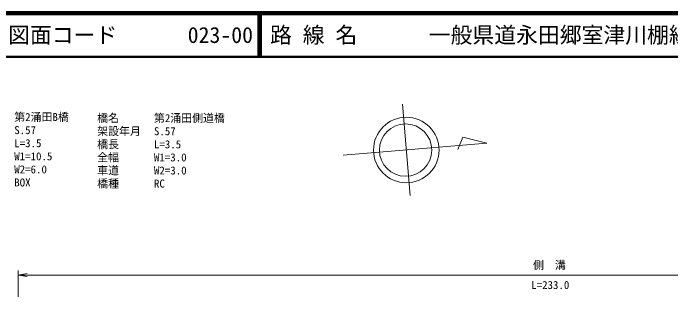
# Model space of a CAD drawing. Units: millimetres at full size, sheet at 1:1000; details may follow other scales. Extents: x 40000 to 680000, y 20000 to 380000.
# Drawn here: x 121544 to 272190, y 315000 to 380000 of the extents above; entities that cross this region are included whole.
import ezdxf
from ezdxf.enums import TextEntityAlignment as Align

# ---------------------------------------------------------------- set-up
doc = ezdxf.new("R2010")
doc.units = ezdxf.units.MM
doc.header["$LTSCALE"] = 1000
for name, color, linetype, lineweight in [('M-BMK-SRVR', 3, 'Continuous', 13), ('M-STR-HTXT', 7, 'Continuous', 13), ('M-TTL', 2, 'Continuous', 140), ('M-TTL-LINE', 7, 'Continuous', 50)]:
    doc.layers.add(name, color=color, linetype=linetype, lineweight=lineweight)
doc.layers.add('M-TTL-TXT', color=7, linetype='Continuous')
doc.styles.add('ＭＳ ゴシック', font='')
doc.styles.get('ＭＳ ゴシック').set_extended_font_data('MS Gothic')

# ---------------------------------------------------------------- blocks, each defined once
blk = doc.blocks.new('open_arrow')
at = {"color": 0, "linetype": 'Continuous', "lineweight": -2}
blk.add_lwpolyline([(7.5, 1.25), (0, 0), (7.5, -1.25)], dxfattribs=at)

msp = doc.modelspace()

# ---------------------------------------------------------------- linework, layer by layer
at = {"layer": 'M-BMK-SRVR'}
for p, q in [((210718, 359138), (212452, 338208)), ((224550, 351559), (223430, 348775)), ((230053, 350203), (224550, 351559)), ((197133, 347476), (230053, 350203))]:
    msp.add_line(p, q, dxfattribs=at)
for centre, radius in [((211589, 348631), 7501), ((211431, 348627), 6000)]:
    msp.add_circle(centre, radius, dxfattribs=at)
at = {"layer": 'M-STR-HTXT'}
for p, q in [((122718, 315000), (122718, 321000)), ((122718, 320000), (366361, 320000))]:
    msp.add_line(p, q, dxfattribs=at)
at = {"layer": 'M-TTL'}
msp.add_line((680000, 380000), (40000, 380000), dxfattribs=at)
at = {"layer": 'M-TTL-LINE'}
for p, q in [((177750, 380000), (177750, 370000)), ((178250, 380000), (178250, 370000)), ((40000, 370000), (680000, 370000))]:
    msp.add_line(p, q, dxfattribs=at)

# ---------------------------------------------------------------- block references
at = {"layer": 'M-STR-HTXT', "xscale": 267, "yscale": 267}
msp.add_blockref('open_arrow', (122718, 320000), dxfattribs=at)

# ---------------------------------------------------------------- texts
at = {"layer": 'M-STR-HTXT', "style": 'ＭＳ ゴシック'}
for s, p in [('第2涌田B橋', (121793, 356202)), ('橋名', (140793, 355952)), ('第2涌田側道橋', (153793, 355952)), ('S.57', (121793, 353202)), ('架設年月', (140793, 352952)), ('S.57', (153793, 352952)), ('L=3.5', (121793, 350202)), ('橋長', (140793, 349952)), ('L=3.5', (153793, 349952)), ('W1=10.5', (121793, 347202)), ('全幅', (140793, 346952)), ('W1=3.0', (153793, 346952)), ('W2=6.0', (121793, 344202)), ('車道', (140793, 343952)), ('W2=3.0', (153793, 343952)), ('BOX', (121793, 341202)), ('橋種', (140793, 340952)), ('RC', (153793, 340952))]:
    msp.add_text(s, height=1833, dxfattribs=at).set_placement(p, align=Align.MIDDLE_LEFT)
msp.add_text('側\u3000溝', height=1833, dxfattribs=at).set_placement((244381, 322260), align=Align.MIDDLE_CENTER)
msp.add_text('L=233.0', height=1833, dxfattribs=at).set_placement((244575, 316249), align=Align.BOTTOM_CENTER)
at = {"layer": 'M-TTL-TXT', "style": 'ＭＳ ゴシック'}
for s, p in [('図面コード', (120380, 375000)), ('023-00', (161521, 375000)), ('路 線 名', (180380, 375000)), ('一般県道永田郷室津川棚線', (216734, 375000))]:
    msp.add_text(s, height=3666, dxfattribs=at).set_placement(p, align=Align.MIDDLE_LEFT)

doc.saveas('drawing.dxf')
